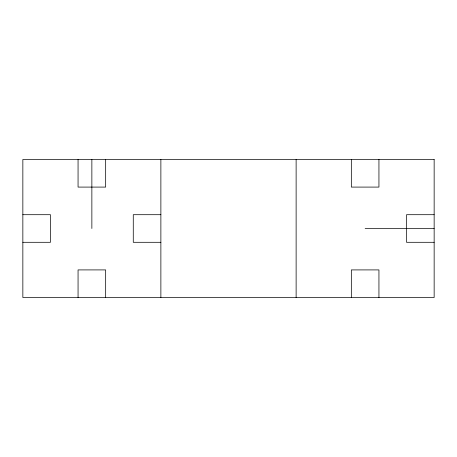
<?xml version="1.0" encoding="UTF-8"?>
<svg xmlns="http://www.w3.org/2000/svg" width="457" height="457" viewBox="0 0 457 457"><rect width="100%" height="100%" fill="white"/><g stroke="black" fill="none" stroke-linecap="round" stroke-linejoin="round"><path stroke-width="0.69" d="M22.85 214.699L50.453 214.699L50.453 242.301L22.85 242.301M160.875 214.699L133.273 214.699L133.273 242.301L160.875 242.301M434.15 214.699L406.547 214.699L406.547 242.301L434.15 242.301M365.137 228.5L434.15 228.5M378.939 159.487L378.939 187.09L351.336 187.09L351.336 159.487M378.939 297.513L378.939 269.91L351.336 269.91L351.336 297.513M296.125 159.487L296.125 297.513M160.875 159.487L160.875 297.513M105.664 159.487L105.664 187.09L78.061 187.09L78.061 159.487M105.664 297.513L105.664 269.91L78.061 269.91L78.061 297.513M91.863 159.487L91.863 228.5M434.15 159.487L22.85 159.487L22.85 297.513L434.15 297.513L434.15 159.487"/></g></svg>
